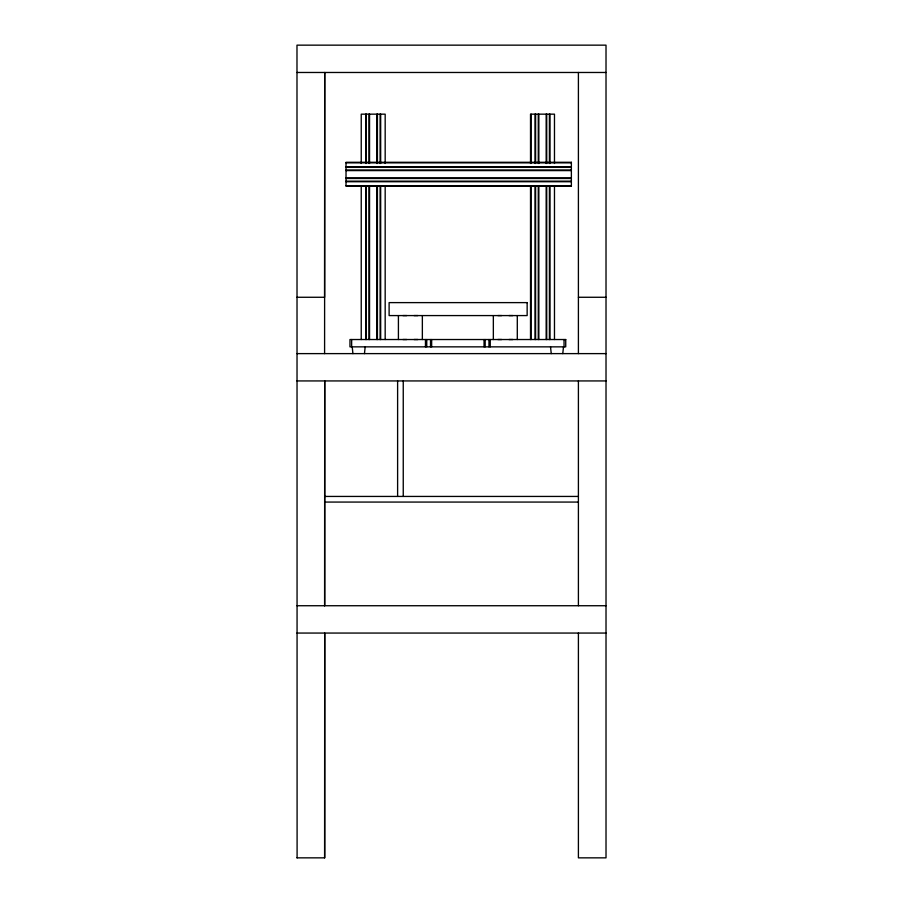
<?xml version="1.0" encoding="UTF-8"?>
<svg xmlns="http://www.w3.org/2000/svg" width="903" height="903" viewBox="0 0 903 903"><rect width="100%" height="100%" fill="white"/><g stroke="black" fill="none" stroke-linecap="round" stroke-linejoin="round"><path stroke-width="1.35" d="M364.462 353.615L365.173 346.854M562.772 353.615L563.483 346.854M406.722 315.576L402.919 315.576M417.852 315.576L414.048 315.576M402.919 339.528L406.722 339.528M414.048 339.528L417.852 339.528M501.65 315.576L497.858 315.576M512.78 315.576L508.976 315.576M497.858 339.528L501.65 339.528M508.976 339.528L512.78 339.528M296.985 72.477L606.015 72.477M346.018 162.856L571.373 162.856M346.018 166.795L571.373 166.795M346.018 167.36L571.373 167.36M346.018 170.035L571.373 170.035M346.018 170.599L571.373 170.599M346.018 177.925L571.373 177.925M346.018 178.489L571.373 178.489M346.018 181.164L571.373 181.164M346.018 181.729L571.373 181.729M346.018 185.668L571.373 185.668M296.985 297.268L324.595 297.268L324.708 72.477L324.595 353.615M578.405 297.268L606.015 297.268M296.985 353.615L606.015 353.615M296.985 380.931L606.015 380.931M324.708 496.436L578.405 496.436M324.708 502.068L578.405 502.068M296.985 605.732L606.015 605.732M296.985 633.059L606.015 633.059M296.985 857.85L324.708 857.85L324.708 633.059L324.595 857.85M550.525 346.854L551.248 353.615M352.215 346.854L352.926 353.615M578.405 72.477L578.405 353.615M578.405 380.931L578.405 605.732M578.405 633.059L578.405 857.85L606.015 857.85L606.015 45.15L296.985 45.15L297.098 857.85M564.048 339.528L564.048 346.854M554.476 163.466L554.476 114.162L530.524 114.162L530.524 163.466M554.476 185.995L554.476 339.528M549.961 114.162L549.961 163.466M549.961 185.995L549.961 339.528M549.408 114.162L549.408 163.466M549.408 185.995L549.408 339.528M546.721 114.162L546.721 163.466M546.721 185.995L546.721 339.528M546.168 114.162L546.168 163.466M546.168 185.995L546.168 339.528M538.843 114.162L538.843 163.466M538.843 185.995L538.843 339.528M538.278 114.162L538.278 163.466M538.278 185.995L538.278 339.528M535.603 114.162L535.603 163.466M535.603 185.995L535.603 339.528M535.039 114.162L535.039 163.466M535.039 185.995L535.039 339.528M531.088 114.162L531.088 163.466M531.088 185.995L531.088 339.528M530.524 185.995L530.524 339.528M517.295 315.576L517.295 339.528M493.343 315.576L493.343 339.528M490.25 339.528L490.25 346.854M488.963 339.528L488.963 346.854M485.171 339.528L485.171 346.854M484.053 339.528L484.053 346.854M431.657 339.528L431.657 346.854M430.528 339.528L430.528 346.854M426.747 339.528L426.747 346.854M425.46 339.528L425.46 346.854M422.356 315.576L422.356 339.528M403.246 380.931L403.246 496.436M398.415 315.576L398.415 339.528M397.613 380.931L397.613 496.436M385.175 163.466L385.175 114.162L361.234 114.162L361.234 163.466M385.175 185.995L385.175 339.528M380.671 114.162L380.671 163.466M380.671 185.995L380.671 339.528M380.107 114.162L380.107 163.466M380.107 185.995L380.107 339.528M377.431 114.162L377.431 163.466M377.431 185.995L377.431 339.528M376.867 114.162L376.867 163.466M376.867 185.995L376.867 339.528M369.541 114.162L369.541 163.466M369.541 185.995L369.541 339.528M368.977 114.162L368.977 163.466M368.977 185.995L368.977 339.528M366.302 114.162L366.302 163.466M366.302 185.995L366.302 339.528M365.738 114.162L365.738 163.466M365.738 185.995L365.738 339.528M361.234 185.995L361.234 339.528M351.651 339.528L351.651 346.854M571.373 162.292L346.018 162.292L346.018 186.232L571.373 186.232L571.373 162.292M527.149 302.618L389.114 302.618L389.114 315.576L527.149 315.576L527.149 302.618M565.729 339.528L349.98 339.528L349.958 346.854L565.729 346.854L565.741 339.528M324.708 605.732L324.708 380.931L324.595 605.732"/></g></svg>
